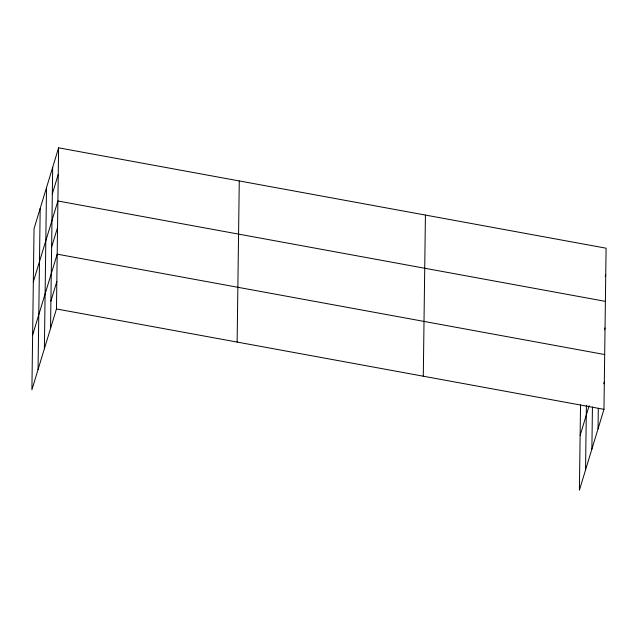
<?xml version="1.0" encoding="UTF-8"?>
<svg xmlns="http://www.w3.org/2000/svg" width="638" height="638" viewBox="0 0 638 638"><rect width="100%" height="100%" fill="white"/><g stroke="black" fill="none" stroke-linecap="round" stroke-linejoin="round"><path stroke-width="0.96" d="M38.049 369.561L40.186 208.427M44.389 348.715L46.518 187.572M50.538 328.474L52.675 167.331M58.6 147.817L34.037 228.667L31.9 389.802L56.463 308.951L58.6 147.817L606.1 248.198L603.963 409.333L579.4 490.183L580.532 404.875M237.137 342.08L239.274 180.937M423.289 376.213L425.426 215.07M585.548 469.943L586.402 405.313M591.881 449.096L592.439 407.02M598.037 428.856L598.308 408.304M52.316 193.92L58.249 174.397M33.335 281.844L57.898 200.986L605.398 301.367M51.614 247.097L57.548 227.575M32.626 335.014L57.189 254.163L604.688 354.545M50.896 301.08L56.83 281.557M605.183 276.645L605.749 274.787M604.481 329.822L605.039 327.956M580.125 435.403L589.153 405.68M603.763 383.797L604.33 381.939M56.463 308.951L603.963 409.333"/></g></svg>
